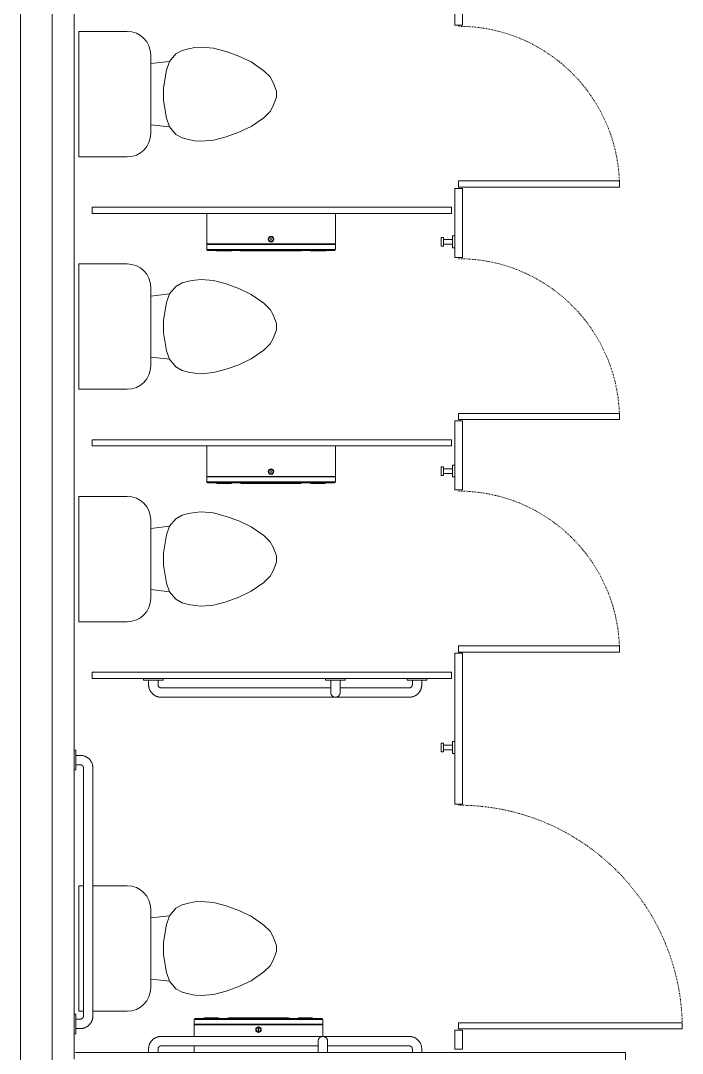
# Model space of a CAD drawing. Header units: inches. Extents: x 24207 to 25740, y -22797 to -22370.
# Drawn here: x 25512.9 to 25618.3, y -22691 to -22526.6 of the extents above; entities that cross this region are included whole.
import ezdxf

# ---------------------------------------------------------------- set-up
doc = ezdxf.new("R2010")
doc.units = ezdxf.units.IN
doc.header["$MEASUREMENT"] = 0
doc.linetypes.add('Dash', pattern=[0.25, 0.125, -0.125])
doc.linetypes.add('Dash_2_', pattern=[0.25, 0.125, -0.125])
for name, color, linetype, lineweight in [('A-GENM', 13, 'Continuous', 20), ('I-WALL', 2, 'Continuous', 20), ('P-SANR-FIXT', 6, 'Continuous', 20), ('Q-SPCQ', 91, 'Continuous', 20), ('Q-SPCQ-HDLN', 91, 'Dash_2_', 9)]:
    doc.layers.add(name, color=color, linetype=linetype, lineweight=lineweight)

# ---------------------------------------------------------------- blocks, each defined once
blk = doc.blocks.new('Toilet-Domestic-3D - Toilet-Domestic-3D-V15-Enlarged First Floor Plan _East_')
at = {"layer": 'P-SANR-FIXT', "color": 43, "lineweight": 13}
for p, q in [((-9.98, 19.48), (9.98, 19.48)), ((-9.98, 18.73), (-9.98, 19.48)), ((9.98, 19.48), (9.98, 18.73)), ((-9.98, 11.75), (-9.98, 17.23)), ((9.98, 17.23), (9.98, 11.75)), ((6.25, 8.02), (-6.25, 8.02)), ((-4.86, 8.02), (-5.21, 5)), ((4.86, 8.02), (5.21, 5)), ((-5.21, 5), (-6.4, 4)), ((-3.84, 5.5), (-5.21, 5)), ((-1, 6), (-3.84, 5.5)), ((1, 6), (-1, 6)), ((3.84, 5.5), (1, 6)), ((5.21, 5), (3.84, 5.5)), ((6.4, 4), (5.21, 5)), ((-6.4, 4), (-6.97, 3)), ((6.97, 3), (6.4, 4)), ((-7.24, 2), (-7.41, 1)), ((-6.97, 3), (-7.24, 2)), ((7.24, 2), (6.97, 3)), ((7.41, 1), (7.24, 2)), ((-7.41, 1), (-7.5, 0)), ((-7.5, 0), (-7.33, -1.99)), ((7.33, -1.99), (7.5, 0)), ((7.5, 0), (7.41, 1)), ((-7.33, -1.99), (-6.79, -4)), ((6.79, -4), (7.33, -1.99)), ((-6.79, -4), (-6.06, -6)), ((6.06, -6), (6.79, -4)), ((-6.06, -6), (-5.13, -8)), ((5.13, -8), (6.06, -6)), ((-5.13, -8), (-3.74, -10)), ((3.74, -10), (5.13, -8)), ((-3.74, -10), (-2.74, -11)), ((-2.74, -11), (-1.87, -11.5)), ((-1.87, -11.5), (-0.5, -12)), ((0.5, -12), (1.87, -11.5)), ((1.87, -11.5), (2.74, -11)), ((2.74, -11), (3.74, -10)), ((-0.5, -12), (0.5, -12))]:
    blk.add_line(p, q, dxfattribs=at)
for centre, start, end in [((-6.25, 11.75), 180, 270), ((6.25, 11.75), 270, 360)]:
    blk.add_arc(centre, 3.73, start, end, dxfattribs=at)
blk = doc.blocks.new('Toilet-Domestic-3D - Toilet-Domestic-3D-V16-Enlarged First Floor Plan _East_')
at = {"layer": 'P-SANR-FIXT', "color": 43, "lineweight": 13}
for p, q in [((-9.98, 19.48), (9.98, 19.48)), ((-9.98, 11.75), (-9.98, 19.48)), ((9.98, 19.48), (9.98, 11.75)), ((6.25, 8.02), (-6.25, 8.02)), ((-4.86, 8.02), (-5.21, 5)), ((4.86, 8.02), (5.21, 5)), ((-5.21, 5), (-6.4, 4)), ((-3.84, 5.5), (-5.21, 5)), ((-1, 6), (-3.84, 5.5)), ((1, 6), (-1, 6)), ((3.84, 5.5), (1, 6)), ((5.21, 5), (3.84, 5.5)), ((6.4, 4), (5.21, 5)), ((-6.4, 4), (-6.97, 3)), ((6.97, 3), (6.4, 4)), ((-7.24, 2), (-7.41, 1)), ((-6.97, 3), (-7.24, 2)), ((7.24, 2), (6.97, 3)), ((7.41, 1), (7.24, 2)), ((-7.41, 1), (-7.5, 0)), ((-7.5, 0), (-7.33, -1.99)), ((7.33, -1.99), (7.5, 0)), ((7.5, 0), (7.41, 1)), ((-7.33, -1.99), (-6.79, -4)), ((6.79, -4), (7.33, -1.99)), ((-6.79, -4), (-6.06, -6)), ((6.06, -6), (6.79, -4)), ((-6.06, -6), (-5.13, -8)), ((5.13, -8), (6.06, -6)), ((-5.13, -8), (-3.74, -10)), ((3.74, -10), (5.13, -8)), ((-3.74, -10), (-2.74, -11)), ((-2.74, -11), (-1.87, -11.5)), ((-1.87, -11.5), (-0.5, -12)), ((0.5, -12), (1.87, -11.5)), ((1.87, -11.5), (2.74, -11)), ((2.74, -11), (3.74, -10)), ((-0.5, -12), (0.5, -12))]:
    blk.add_line(p, q, dxfattribs=at)
for centre, start, end in [((-6.25, 11.75), 180, 270), ((6.25, 11.75), 270, 360)]:
    blk.add_arc(centre, 3.73, start, end, dxfattribs=at)
blk = doc.blocks.new('817_Grab_Bars - 8170-001420-V19-Enlarged First Floor Plan _East_')
at = {"layer": 'Q-SPCQ', "color": 43, "lineweight": 13}
for p, q in [((25574.77, -22688.3), (25535.27, -22688.3)), ((25535.27, -22689.8), (25560.27, -22689.8)), ((25561.76, -22689.8), (25574.77, -22689.8)), ((25533.27, -22690.3), (25533.27, -22690.87)), ((25534.77, -22690.87), (25534.77, -22690.3)), ((25575.27, -22690.3), (25575.27, -22690.87)), ((25576.77, -22690.87), (25576.77, -22690.3))]:
    blk.add_line(p, q, dxfattribs=at)
at = {"layer": 'Q-SPCQ', "color": 43, "lineweight": 13, "flags": 128}
for points in [[(25535.27, -22688.3), (25535.19, -22688.3), (25535.11, -22688.31), (25535.03, -22688.32), (25534.95, -22688.33), (25534.87, -22688.34), (25534.79, -22688.36), (25534.71, -22688.38), (25534.64, -22688.4), (25534.56, -22688.43), (25534.49, -22688.46), (25534.41, -22688.49), (25534.34, -22688.53), (25534.27, -22688.57), (25534.2, -22688.61), (25534.14, -22688.65), (25534.07, -22688.7), (25534.01, -22688.75), (25533.95, -22688.8), (25533.89, -22688.85), (25533.83, -22688.91), (25533.78, -22688.97), (25533.72, -22689.03), (25533.67, -22689.09), (25533.63, -22689.16), (25533.58, -22689.22), (25533.54, -22689.29), (25533.5, -22689.36), (25533.47, -22689.43), (25533.43, -22689.5), (25533.4, -22689.58), (25533.37, -22689.65), (25533.35, -22689.73), (25533.33, -22689.81), (25533.31, -22689.88), (25533.29, -22689.96), (25533.28, -22690.04), (25533.27, -22690.12), (25533.27, -22690.2), (25533.27, -22690.28), (25533.27, -22690.3)], [(25534.77, -22690.3), (25534.77, -22690.28), (25534.77, -22690.26), (25534.77, -22690.24), (25534.77, -22690.22), (25534.78, -22690.2), (25534.78, -22690.18), (25534.78, -22690.16), (25534.79, -22690.15), (25534.8, -22690.13), (25534.8, -22690.11), (25534.81, -22690.09), (25534.82, -22690.07), (25534.83, -22690.05), (25534.84, -22690.04), (25534.85, -22690.02), (25534.86, -22690), (25534.88, -22689.99), (25534.89, -22689.97), (25534.9, -22689.96), (25534.92, -22689.94), (25534.93, -22689.93), (25534.95, -22689.92), (25534.96, -22689.91), (25534.98, -22689.89), (25535, -22689.88), (25535.01, -22689.87), (25535.03, -22689.86), (25535.05, -22689.85), (25535.07, -22689.84), (25535.08, -22689.84), (25535.1, -22689.83), (25535.12, -22689.82), (25535.14, -22689.82), (25535.16, -22689.81), (25535.18, -22689.81), (25535.2, -22689.81), (25535.22, -22689.8), (25535.24, -22689.8), (25535.26, -22689.8), (25535.27, -22689.8)], [(25576.77, -22690.3), (25576.76, -22690.22), (25576.76, -22690.14), (25576.75, -22690.06), (25576.74, -22689.98), (25576.73, -22689.91), (25576.71, -22689.83), (25576.69, -22689.75), (25576.66, -22689.67), (25576.64, -22689.6), (25576.61, -22689.52), (25576.57, -22689.45), (25576.54, -22689.38), (25576.5, -22689.31), (25576.46, -22689.24), (25576.42, -22689.17), (25576.37, -22689.11), (25576.32, -22689.05), (25576.27, -22688.98), (25576.21, -22688.92), (25576.16, -22688.87), (25576.1, -22688.81), (25576.04, -22688.76), (25575.98, -22688.71), (25575.91, -22688.66), (25575.85, -22688.62), (25575.78, -22688.58), (25575.71, -22688.54), (25575.64, -22688.5), (25575.56, -22688.47), (25575.49, -22688.44), (25575.41, -22688.41), (25575.34, -22688.39), (25575.26, -22688.37), (25575.18, -22688.35), (25575.11, -22688.33), (25575.03, -22688.32), (25574.95, -22688.31), (25574.87, -22688.31), (25574.79, -22688.3), (25574.77, -22688.3)], [(25574.77, -22689.8), (25574.79, -22689.8), (25574.81, -22689.8), (25574.83, -22689.81), (25574.84, -22689.81), (25574.86, -22689.81), (25574.88, -22689.82), (25574.9, -22689.82), (25574.92, -22689.83), (25574.94, -22689.83), (25574.96, -22689.84), (25574.98, -22689.85), (25575, -22689.86), (25575.01, -22689.87), (25575.03, -22689.88), (25575.05, -22689.89), (25575.06, -22689.9), (25575.08, -22689.91), (25575.09, -22689.93), (25575.11, -22689.94), (25575.12, -22689.95), (25575.14, -22689.97), (25575.15, -22689.98), (25575.16, -22690), (25575.17, -22690.02), (25575.19, -22690.03), (25575.2, -22690.05), (25575.21, -22690.07), (25575.22, -22690.08), (25575.22, -22690.1), (25575.23, -22690.12), (25575.24, -22690.14), (25575.24, -22690.16), (25575.25, -22690.18), (25575.25, -22690.2), (25575.26, -22690.22), (25575.26, -22690.24), (25575.26, -22690.26), (25575.26, -22690.28), (25575.27, -22690.3), (25575.27, -22690.3)]]:
    blk.add_lwpolyline(points, dxfattribs=at)
blk = doc.blocks.new('Dispenser-Toilet_Tissue-Frost_Products_LTD_-Jumbo-169 - Steel-Brushed-Stainless_Steel-V20-Enlarged First Floor Plan _East_')
at = {"layer": 'Q-SPCQ', "color": 43, "lineweight": 13}
for p, q in [((25561.01, -22685.6), (25540.52, -22685.6)), ((25540.52, -22685.6), (25540.52, -22686.37)), ((25540.52, -22686.37), (25540.58, -22686.37)), ((25540.52, -22686.46), (25561.01, -22686.46)), ((25540.52, -22686.46), (25540.52, -22688.31)), ((25540.58, -22686.37), (25560.96, -22686.37)), ((25540.58, -22686.37), (25540.58, -22686.4)), ((25560.96, -22686.4), (25540.58, -22686.4)), ((25542.03, -22685.44), (25540.68, -22685.44)), ((25559.5, -22685.44), (25542.03, -22685.44)), ((25544.36, -22685.34), (25542.19, -22685.34)), ((25545.83, -22685.44), (25544.52, -22685.44)), ((25555.52, -22685.34), (25546.01, -22685.34)), ((25557.01, -22685.44), (25555.7, -22685.44)), ((25559.34, -22685.34), (25557.17, -22685.34)), ((25560.86, -22685.44), (25559.5, -22685.44)), ((25560.96, -22686.4), (25560.96, -22686.37)), ((25560.96, -22686.37), (25561.01, -22686.37)), ((25561.01, -22686.37), (25561.01, -22685.6)), ((25561.01, -22688.3), (25561.01, -22686.46)), ((25550.81, -22687.06), (25550.73, -22687.06)), ((25550.73, -22687.06), (25550.73, -22687.4)), ((25550.73, -22687.4), (25550.81, -22687.4)), ((25550.81, -22687.4), (25550.81, -22687.06)), ((25540.52, -22689.8), (25540.52, -22690.87))]:
    blk.add_line(p, q, dxfattribs=at)
for radius in [0.438, 0.358]:
    blk.add_circle((25550.77, -22687.22), radius, dxfattribs=at)
for centre, radius, start, end in [((25540.68, -22685.6), 0.16, 90, 180), ((25540.58, -22686.46), 0.06, 90, 180), ((25542.19, -22685.52), 0.18, 90, 153.6122), ((25543.74, -22685.46), 0.118, 100.8116, 172.3569), ((25543.74, -22685.49), 0.151, 19.6341, 87.321), ((25543.76, -22685.49), 0.151, 19.6341, 86.8331), ((25543.77, -22685.52), 0.18, 26.3878, 90), ((25544.34, -22685.46), 0.119, 100.0401, 171.5195), ((25544.34, -22685.49), 0.151, 19.6341, 87.321), ((25544.35, -22685.49), 0.151, 19.6341, 87.321), ((25544.36, -22685.52), 0.18, 26.3878, 90), ((25546.01, -22685.56), 0.22, 90, 146.9443), ((25555.52, -22685.56), 0.22, 33.0557, 90), ((25557.17, -22685.52), 0.18, 90, 153.6122), ((25557.18, -22685.49), 0.151, 92.679, 160.3659), ((25557.19, -22685.49), 0.151, 92.679, 160.3659), ((25557.19, -22685.46), 0.119, 8.4805, 79.9599), ((25557.76, -22685.52), 0.18, 90, 153.6084), ((25557.77, -22685.49), 0.151, 93.1667, 160.3726), ((25557.79, -22685.49), 0.151, 92.679, 160.3653), ((25557.79, -22685.46), 0.118, 7.6431, 79.1884), ((25559.34, -22685.52), 0.18, 26.3878, 90), ((25560.85, -22685.6), 0.16, 0, 89.0019), ((25560.95, -22686.46), 0.0601, 0, 87.3185)]:
    blk.add_arc(centre, radius, start, end, dxfattribs=at)
blk = doc.blocks.new('Partition-Floor_Braced-Bradley_Corp-St_Stl-ADA-N_Stalls - ADA _optional_ _ n Standard Stalls-320692-Enlarged First Floor Plan _East_')
at = {"layer": 'Q-SPCQ', "color": 43, "lineweight": 13}
for p, q in [((68.5, -0.88), (67.5, -0.88)), ((67.5, -0.88), (67.5, -58.13)), ((68.5, -58.13), (68.5, -0.88)), ((105.5, -0.88), (104.5, -0.88)), ((104.5, -0.88), (104.5, -58.13)), ((105.5, -58.13), (105.5, -0.88)), ((142.5, -0.88), (141.5, -0.88)), ((141.5, -0.88), (141.5, -58.13)), ((142.5, -58.13), (142.5, -0.88)), ((11.5, -58.63), (8.5, -58.63)), ((8.5, -58.63), (8.5, -59.88)), ((11.5, -59.88), (11.5, -58.63)), ((71.5, -58.63), (47.5, -58.63)), ((47.5, -58.63), (47.5, -59.88)), ((67.5, -58.13), (68.5, -58.13)), ((71.5, -59.88), (71.5, -58.63)), ((97.5, -58.63), (97.5, -59.88)), ((108.5, -58.63), (97.5, -58.63)), ((104.5, -58.13), (105.5, -58.13)), ((108.5, -59.88), (108.5, -58.63)), ((134.5, -58.63), (134.5, -59.88)), ((145.5, -58.63), (134.5, -58.63)), ((141.5, -58.13), (142.5, -58.13)), ((145.5, -59.88), (145.5, -58.63)), ((180, -58.63), (171.5, -58.63)), ((171.5, -58.63), (171.5, -59.88)), ((8.5, -59.88), (11.5, -59.88)), ((12.69, -59.25), (11.69, -59.25)), ((11.69, -59.25), (11.69, -94.87)), ((12.69, -94.87), (12.69, -59.25)), ((47.5, -59.88), (71.5, -59.88)), ((72.69, -59.25), (71.69, -59.25)), ((71.69, -59.25), (71.69, -84.87)), ((72.69, -84.87), (72.69, -59.25)), ((97.5, -59.88), (108.5, -59.88)), ((109.69, -59.25), (108.69, -59.25)), ((108.69, -59.25), (108.69, -84.87)), ((109.69, -84.87), (109.69, -59.25)), ((134.5, -59.88), (145.5, -59.88)), ((146.69, -59.25), (145.69, -59.25)), ((145.69, -59.25), (145.69, -84.87)), ((146.69, -84.87), (146.69, -59.25)), ((171.5, -59.88), (180, -59.88)), ((71.69, -84.87), (72.69, -84.87)), ((108.69, -84.87), (109.69, -84.87)), ((145.69, -84.87), (146.69, -84.87)), ((11.69, -94.87), (12.69, -94.87))]:
    blk.add_line(p, q, dxfattribs=at)
at = {"layer": 'Q-SPCQ-HDLN', "color": 43, "linetype": 'Dash', "lineweight": 13}
for centre, radius, start in [((11.69, -59.25), 35.62, 271.7908), ((71.69, -59.25), 25.62, 272.2042), ((108.69, -59.25), 25.62, 272.2042), ((145.69, -59.25), 25.62, 272.2042)]:
    blk.add_arc(centre, radius, start, 360, dxfattribs=at)
blk = doc.blocks.new('817_Grab_Bars - 8170-001420-V22-Enlarged First Floor Plan _East_')
at = {"layer": 'Q-SPCQ', "color": 43, "lineweight": 13}
for p, q in [((25532.45, -22631.3), (25532.45, -22631.58)), ((25534.02, -22631.58), (25532.45, -22631.58)), ((25533.27, -22631.58), (25533.27, -22632.3)), ((25535.58, -22631.58), (25534.02, -22631.58)), ((25534.77, -22632.3), (25534.77, -22631.58)), ((25535.58, -22631.58), (25535.58, -22631.3)), ((25574.45, -22631.3), (25574.45, -22631.58)), ((25576.02, -22631.58), (25574.45, -22631.58)), ((25575.27, -22631.58), (25575.27, -22632.3)), ((25577.58, -22631.58), (25576.02, -22631.58)), ((25576.77, -22632.3), (25576.77, -22631.58)), ((25577.58, -22631.58), (25577.58, -22631.3)), ((25562.27, -22632.8), (25535.27, -22632.8)), ((25574.77, -22632.8), (25563.76, -22632.8)), ((25535.27, -22634.3), (25574.77, -22634.3))]:
    blk.add_line(p, q, dxfattribs=at)
at = {"layer": 'Q-SPCQ', "color": 43, "lineweight": 13, "flags": 128}
for points in [[(25533.27, -22632.3), (25533.27, -22632.38), (25533.27, -22632.46), (25533.28, -22632.54), (25533.29, -22632.62), (25533.31, -22632.7), (25533.32, -22632.78), (25533.34, -22632.86), (25533.37, -22632.93), (25533.39, -22633.01), (25533.42, -22633.08), (25533.46, -22633.15), (25533.49, -22633.23), (25533.53, -22633.3), (25533.57, -22633.37), (25533.61, -22633.43), (25533.66, -22633.5), (25533.71, -22633.56), (25533.76, -22633.62), (25533.82, -22633.68), (25533.87, -22633.74), (25533.93, -22633.79), (25533.99, -22633.84), (25534.05, -22633.89), (25534.12, -22633.94), (25534.18, -22633.99), (25534.25, -22634.03), (25534.32, -22634.07), (25534.39, -22634.1), (25534.47, -22634.14), (25534.54, -22634.17), (25534.62, -22634.19), (25534.69, -22634.22), (25534.77, -22634.24), (25534.85, -22634.26), (25534.93, -22634.27), (25535, -22634.29), (25535.08, -22634.29), (25535.16, -22634.3), (25535.24, -22634.3), (25535.27, -22634.3)], [(25535.27, -22632.8), (25535.25, -22632.8), (25535.23, -22632.8), (25535.21, -22632.8), (25535.19, -22632.8), (25535.17, -22632.79), (25535.15, -22632.79), (25535.13, -22632.78), (25535.11, -22632.78), (25535.09, -22632.77), (25535.07, -22632.76), (25535.05, -22632.76), (25535.03, -22632.75), (25535.02, -22632.74), (25535, -22632.73), (25534.98, -22632.72), (25534.97, -22632.7), (25534.95, -22632.69), (25534.94, -22632.68), (25534.92, -22632.67), (25534.91, -22632.65), (25534.89, -22632.64), (25534.88, -22632.62), (25534.87, -22632.61), (25534.86, -22632.59), (25534.84, -22632.57), (25534.83, -22632.56), (25534.82, -22632.54), (25534.82, -22632.52), (25534.81, -22632.5), (25534.8, -22632.48), (25534.79, -22632.47), (25534.79, -22632.45), (25534.78, -22632.43), (25534.78, -22632.41), (25534.77, -22632.39), (25534.77, -22632.37), (25534.77, -22632.35), (25534.77, -22632.33), (25534.77, -22632.31), (25534.77, -22632.3)], [(25574.77, -22634.3), (25574.85, -22634.3), (25574.93, -22634.3), (25575, -22634.29), (25575.08, -22634.28), (25575.16, -22634.26), (25575.24, -22634.25), (25575.32, -22634.22), (25575.39, -22634.2), (25575.47, -22634.17), (25575.54, -22634.14), (25575.62, -22634.11), (25575.69, -22634.08), (25575.76, -22634.04), (25575.83, -22634), (25575.89, -22633.95), (25575.96, -22633.91), (25576.02, -22633.86), (25576.08, -22633.81), (25576.14, -22633.75), (25576.2, -22633.7), (25576.25, -22633.64), (25576.31, -22633.58), (25576.36, -22633.51), (25576.4, -22633.45), (25576.45, -22633.38), (25576.49, -22633.32), (25576.53, -22633.25), (25576.57, -22633.17), (25576.6, -22633.1), (25576.63, -22633.03), (25576.66, -22632.95), (25576.68, -22632.88), (25576.7, -22632.8), (25576.72, -22632.72), (25576.74, -22632.64), (25576.75, -22632.56), (25576.76, -22632.48), (25576.76, -22632.4), (25576.77, -22632.32), (25576.77, -22632.3)], [(25575.27, -22632.3), (25575.26, -22632.32), (25575.26, -22632.34), (25575.26, -22632.36), (25575.26, -22632.38), (25575.26, -22632.4), (25575.25, -22632.42), (25575.25, -22632.44), (25575.24, -22632.46), (25575.23, -22632.48), (25575.23, -22632.5), (25575.22, -22632.52), (25575.21, -22632.53), (25575.2, -22632.55), (25575.19, -22632.57), (25575.18, -22632.59), (25575.17, -22632.6), (25575.15, -22632.62), (25575.14, -22632.63), (25575.13, -22632.65), (25575.11, -22632.66), (25575.1, -22632.68), (25575.08, -22632.69), (25575.07, -22632.7), (25575.05, -22632.71), (25575.04, -22632.72), (25575.02, -22632.73), (25575, -22632.74), (25574.98, -22632.75), (25574.96, -22632.76), (25574.95, -22632.77), (25574.93, -22632.78), (25574.91, -22632.78), (25574.89, -22632.79), (25574.87, -22632.79), (25574.85, -22632.8), (25574.83, -22632.8), (25574.81, -22632.8), (25574.79, -22632.8), (25574.77, -22632.8), (25574.77, -22632.8)]]:
    blk.add_lwpolyline(points, dxfattribs=at)
blk = doc.blocks.new('Dispenser-Toilet_Tissue-Frost_Products_LTD_-Jumbo-169 - Steel-Brushed-Stainless_Steel-V24-Enlarged First Floor Plan _East_')
at = {"layer": 'Q-SPCQ', "color": 43, "lineweight": 13}
for p, q in [((25542.52, -22594.3), (25542.52, -22599.14)), ((25563.01, -22599.14), (25563.01, -22594.3)), ((25563.01, -22599.14), (25542.52, -22599.14)), ((25542.57, -22599.23), (25542.52, -22599.23)), ((25542.52, -22599.23), (25542.52, -22600)), ((25542.57, -22599.2), (25562.95, -22599.2)), ((25542.57, -22599.2), (25542.57, -22599.23)), ((25562.95, -22599.23), (25542.57, -22599.23)), ((25552.72, -22598.21), (25552.72, -22598.54)), ((25552.81, -22598.21), (25552.72, -22598.21)), ((25552.72, -22598.54), (25552.81, -22598.54)), ((25552.81, -22598.54), (25552.81, -22598.21)), ((25562.95, -22599.23), (25562.95, -22599.2)), ((25563.01, -22599.23), (25562.95, -22599.23)), ((25563.01, -22600), (25563.01, -22599.23)), ((25542.52, -22600), (25563.01, -22600)), ((25542.67, -22600.16), (25544.03, -22600.16)), ((25544.03, -22600.16), (25561.5, -22600.16)), ((25544.19, -22600.26), (25546.36, -22600.26)), ((25546.52, -22600.16), (25547.83, -22600.16)), ((25548.01, -22600.26), (25557.52, -22600.26)), ((25557.7, -22600.16), (25559.01, -22600.16)), ((25559.17, -22600.26), (25561.34, -22600.26)), ((25561.5, -22600.16), (25562.85, -22600.16))]:
    blk.add_line(p, q, dxfattribs=at)
for radius in [0.438, 0.358]:
    blk.add_circle((25552.76, -22598.38), radius, dxfattribs=at)
for centre, radius, start, end in [((25542.58, -22599.14), 0.0601, 180, 267.3185), ((25562.95, -22599.14), 0.06, 270, 0), ((25542.68, -22600), 0.16, 180, 269.0019), ((25544.19, -22600.08), 0.18, 206.3878, 270), ((25545.74, -22600.15), 0.118, 187.6431, 259.1884), ((25545.74, -22600.11), 0.151, 272.679, 340.3653), ((25545.77, -22600.08), 0.18, 270, 333.6084), ((25545.76, -22600.11), 0.151, 273.1667, 340.3726), ((25546.34, -22600.15), 0.119, 188.4805, 259.9599), ((25546.34, -22600.11), 0.151, 272.679, 340.3659), ((25546.35, -22600.11), 0.151, 272.679, 340.3659), ((25546.36, -22600.08), 0.18, 270, 333.6122), ((25548.01, -22600.04), 0.22, 213.0557, 270), ((25557.52, -22600.04), 0.22, 270, 326.9443), ((25559.17, -22600.08), 0.18, 206.3878, 270), ((25559.18, -22600.11), 0.151, 199.6341, 267.321), ((25559.19, -22600.11), 0.151, 199.6341, 267.321), ((25559.19, -22600.15), 0.119, 280.0401, 351.5195), ((25559.76, -22600.08), 0.18, 206.3878, 270), ((25559.77, -22600.11), 0.151, 199.6341, 266.8331), ((25559.79, -22600.11), 0.151, 199.6341, 267.321), ((25559.79, -22600.15), 0.118, 280.8116, 352.3569), ((25561.34, -22600.08), 0.18, 270, 333.6122), ((25562.85, -22600), 0.16, 270, 0)]:
    blk.add_arc(centre, radius, start, end, dxfattribs=at)
blk = doc.blocks.new('817_Grab_Bars - 8170-001420-V28-Enlarged First Floor Plan _East_')
at = {"layer": 'Q-SPCQ', "color": 43, "lineweight": 13}
for p, q in [((25521.67, -22642.74), (25521.39, -22642.74)), ((25521.67, -22642.74), (25521.67, -22644.3)), ((25522.39, -22643.55), (25521.67, -22643.55)), ((25521.67, -22644.3), (25521.67, -22645.87)), ((25521.67, -22645.05), (25522.39, -22645.05)), ((25521.39, -22645.87), (25521.67, -22645.87)), ((25522.89, -22645.55), (25522.89, -22685.05)), ((25524.39, -22685.05), (25524.39, -22645.55)), ((25521.67, -22684.74), (25521.39, -22684.74)), ((25521.67, -22684.74), (25521.67, -22686.3)), ((25522.39, -22685.55), (25521.67, -22685.55)), ((25521.67, -22686.3), (25521.67, -22687.87)), ((25521.39, -22687.87), (25521.67, -22687.87)), ((25521.67, -22687.05), (25522.39, -22687.05))]:
    blk.add_line(p, q, dxfattribs=at)
at = {"layer": 'Q-SPCQ', "color": 43, "lineweight": 13, "flags": 128}
for points in [[(25524.39, -22645.55), (25524.39, -22645.47), (25524.38, -22645.39), (25524.38, -22645.31), (25524.36, -22645.23), (25524.35, -22645.16), (25524.33, -22645.08), (25524.31, -22645), (25524.29, -22644.92), (25524.26, -22644.85), (25524.23, -22644.77), (25524.2, -22644.7), (25524.16, -22644.63), (25524.13, -22644.56), (25524.08, -22644.49), (25524.04, -22644.42), (25523.99, -22644.36), (25523.95, -22644.3), (25523.89, -22644.23), (25523.84, -22644.17), (25523.78, -22644.12), (25523.73, -22644.06), (25523.66, -22644.01), (25523.6, -22643.96), (25523.54, -22643.91), (25523.47, -22643.87), (25523.4, -22643.83), (25523.33, -22643.79), (25523.26, -22643.75), (25523.19, -22643.72), (25523.11, -22643.69), (25523.04, -22643.66), (25522.96, -22643.64), (25522.89, -22643.62), (25522.81, -22643.6), (25522.73, -22643.58), (25522.65, -22643.57), (25522.57, -22643.56), (25522.49, -22643.56), (25522.41, -22643.55), (25522.39, -22643.55)], [(25522.39, -22645.05), (25522.41, -22645.05), (25522.43, -22645.05), (25522.45, -22645.06), (25522.47, -22645.06), (25522.49, -22645.06), (25522.51, -22645.07), (25522.53, -22645.07), (25522.55, -22645.08), (25522.57, -22645.08), (25522.58, -22645.09), (25522.6, -22645.1), (25522.62, -22645.11), (25522.64, -22645.12), (25522.66, -22645.13), (25522.67, -22645.14), (25522.69, -22645.15), (25522.7, -22645.16), (25522.72, -22645.18), (25522.73, -22645.19), (25522.75, -22645.2), (25522.76, -22645.22), (25522.78, -22645.23), (25522.79, -22645.25), (25522.8, -22645.27), (25522.81, -22645.28), (25522.82, -22645.3), (25522.83, -22645.32), (25522.84, -22645.33), (25522.85, -22645.35), (25522.86, -22645.37), (25522.86, -22645.39), (25522.87, -22645.41), (25522.87, -22645.43), (25522.88, -22645.45), (25522.88, -22645.47), (25522.89, -22645.49), (25522.89, -22645.51), (25522.89, -22645.53), (25522.89, -22645.55), (25522.89, -22645.55)], [(25522.39, -22687.05), (25522.47, -22687.05), (25522.55, -22687.05), (25522.63, -22687.04), (25522.71, -22687.03), (25522.79, -22687.01), (25522.87, -22687), (25522.94, -22686.97), (25523.02, -22686.95), (25523.09, -22686.92), (25523.17, -22686.89), (25523.24, -22686.86), (25523.31, -22686.83), (25523.38, -22686.79), (25523.45, -22686.75), (25523.52, -22686.7), (25523.58, -22686.66), (25523.65, -22686.61), (25523.71, -22686.56), (25523.77, -22686.5), (25523.82, -22686.45), (25523.88, -22686.39), (25523.93, -22686.33), (25523.98, -22686.26), (25524.03, -22686.2), (25524.07, -22686.13), (25524.12, -22686.07), (25524.15, -22686), (25524.19, -22685.92), (25524.22, -22685.85), (25524.25, -22685.78), (25524.28, -22685.7), (25524.31, -22685.63), (25524.33, -22685.55), (25524.35, -22685.47), (25524.36, -22685.39), (25524.37, -22685.31), (25524.38, -22685.23), (25524.39, -22685.15), (25524.39, -22685.07), (25524.39, -22685.05)], [(25522.89, -22685.05), (25522.89, -22685.07), (25522.89, -22685.09), (25522.89, -22685.11), (25522.88, -22685.13), (25522.88, -22685.15), (25522.88, -22685.17), (25522.87, -22685.19), (25522.86, -22685.21), (25522.86, -22685.23), (25522.85, -22685.25), (25522.84, -22685.27), (25522.83, -22685.28), (25522.82, -22685.3), (25522.81, -22685.32), (25522.8, -22685.34), (25522.79, -22685.35), (25522.78, -22685.37), (25522.77, -22685.38), (25522.75, -22685.4), (25522.74, -22685.41), (25522.72, -22685.43), (25522.71, -22685.44), (25522.69, -22685.45), (25522.68, -22685.46), (25522.66, -22685.47), (25522.64, -22685.48), (25522.63, -22685.49), (25522.61, -22685.5), (25522.59, -22685.51), (25522.57, -22685.52), (25522.55, -22685.53), (25522.53, -22685.53), (25522.51, -22685.54), (25522.49, -22685.54), (25522.48, -22685.55), (25522.46, -22685.55), (25522.44, -22685.55), (25522.42, -22685.55), (25522.4, -22685.55), (25522.39, -22685.55)]]:
    blk.add_lwpolyline(points, dxfattribs=at)
blk = doc.blocks.new('817_Grab_Bars - 8170-001180-V29-Enlarged First Floor Plan _East_')
at = {"layer": 'Q-SPCQ', "color": 43, "lineweight": 13}
for p, q in [((25468.2, -22631.3), (25468.2, -22631.58)), ((25471.33, -22631.58), (25468.2, -22631.58)), ((25469.02, -22631.58), (25469.02, -22632.3)), ((25470.52, -22632.3), (25470.52, -22631.58)), ((25471.33, -22631.58), (25471.33, -22631.3))]:
    blk.add_line(p, q, dxfattribs=at)
at = {"layer": 'Q-SPCQ', "color": 43, "lineweight": 13, "flags": 128}
for points in [[(25469.02, -22632.3), (25469.02, -22632.35), (25469.02, -22632.4), (25469.02, -22632.45), (25469.02, -22632.5), (25469.02, -22632.55), (25469.02, -22632.6), (25469.02, -22632.65), (25469.02, -22632.7), (25469.02, -22632.74), (25469.02, -22632.79), (25469.02, -22632.84), (25469.02, -22632.88), (25469.02, -22632.92), (25469.02, -22632.97), (25469.02, -22633.01), (25469.02, -22633.05), (25469.02, -22633.09), (25469.02, -22633.13), (25469.02, -22633.16), (25469.02, -22633.2), (25469.02, -22633.23), (25469.02, -22633.27), (25469.02, -22633.3), (25469.02, -22633.33), (25469.02, -22633.35), (25469.02, -22633.38), (25469.02, -22633.41), (25469.02, -22633.43), (25469.02, -22633.45), (25469.02, -22633.47), (25469.02, -22633.49), (25469.02, -22633.5), (25469.02, -22633.51), (25469.02, -22633.53), (25469.02, -22633.53), (25469.02, -22633.54), (25469.02, -22633.55), (25469.02, -22633.55), (25469.02, -22633.55)], [(25469.02, -22632.89), (25469.02, -22632.85), (25469.02, -22632.8), (25469.02, -22632.76), (25469.02, -22632.71), (25469.02, -22632.66), (25469.02, -22632.61), (25469.02, -22632.56), (25469.02, -22632.52), (25469.02, -22632.47), (25469.02, -22632.42), (25469.02, -22632.37), (25469.02, -22632.32)], [(25470.52, -22633.55), (25470.52, -22633.55), (25470.52, -22633.55), (25470.52, -22633.54), (25470.52, -22633.54), (25470.52, -22633.53), (25470.52, -22633.52), (25470.52, -22633.5), (25470.52, -22633.49), (25470.52, -22633.47), (25470.52, -22633.45), (25470.52, -22633.43), (25470.52, -22633.41), (25470.52, -22633.39), (25470.52, -22633.36), (25470.52, -22633.33), (25470.52, -22633.31), (25470.52, -22633.27), (25470.52, -22633.24), (25470.52, -22633.21), (25470.52, -22633.17), (25470.52, -22633.14), (25470.52, -22633.1), (25470.52, -22633.06), (25470.52, -22633.02), (25470.52, -22632.98), (25470.52, -22632.94), (25470.52, -22632.89), (25470.52, -22632.85), (25470.52, -22632.8), (25470.52, -22632.76), (25470.52, -22632.71), (25470.52, -22632.66), (25470.52, -22632.61), (25470.52, -22632.56), (25470.52, -22632.52), (25470.52, -22632.47), (25470.52, -22632.42), (25470.52, -22632.37), (25470.52, -22632.32), (25470.52, -22632.3)], [(25470.52, -22632.3), (25470.52, -22632.35), (25470.52, -22632.4), (25470.52, -22632.45), (25470.52, -22632.5), (25470.52, -22632.55), (25470.52, -22632.6)], [(25469.02, -22633.55), (25469.02, -22633.55), (25469.02, -22633.55), (25469.02, -22633.54), (25469.02, -22633.54), (25469.02, -22633.53), (25469.02, -22633.52), (25469.02, -22633.5), (25469.02, -22633.49), (25469.02, -22633.47), (25469.02, -22633.45), (25469.02, -22633.43), (25469.02, -22633.41), (25469.02, -22633.39), (25469.02, -22633.36), (25469.02, -22633.33), (25469.02, -22633.31), (25469.02, -22633.27), (25469.02, -22633.24), (25469.02, -22633.21), (25469.02, -22633.17), (25469.02, -22633.14), (25469.02, -22633.1), (25469.02, -22633.06), (25469.02, -22633.02), (25469.02, -22632.98)], [(25469.53, -22634.26), (25469.5, -22634.25), (25469.47, -22634.24), (25469.45, -22634.23), (25469.42, -22634.22), (25469.39, -22634.2), (25469.37, -22634.19), (25469.34, -22634.17), (25469.32, -22634.15), (25469.29, -22634.14), (25469.27, -22634.12), (25469.25, -22634.1), (25469.23, -22634.08), (25469.21, -22634.05), (25469.19, -22634.03), (25469.17, -22634.01), (25469.15, -22633.98), (25469.13, -22633.96), (25469.12, -22633.93), (25469.1, -22633.91), (25469.09, -22633.88), (25469.08, -22633.85), (25469.07, -22633.82), (25469.06, -22633.8), (25469.05, -22633.77), (25469.04, -22633.74), (25469.03, -22633.71), (25469.03, -22633.68), (25469.02, -22633.65), (25469.02, -22633.62), (25469.02, -22633.59), (25469.02, -22633.56), (25469.02, -22633.55)], [(25470.52, -22633.55), (25470.51, -22633.58), (25470.51, -22633.61), (25470.51, -22633.64), (25470.51, -22633.67), (25470.5, -22633.7), (25470.49, -22633.73), (25470.49, -22633.76), (25470.48, -22633.79), (25470.47, -22633.82), (25470.46, -22633.84), (25470.44, -22633.87), (25470.43, -22633.9), (25470.42, -22633.93), (25470.4, -22633.95), (25470.38, -22633.98), (25470.37, -22634), (25470.35, -22634.02), (25470.33, -22634.05), (25470.31, -22634.07), (25470.29, -22634.09), (25470.27, -22634.11), (25470.24, -22634.13), (25470.22, -22634.15), (25470.2, -22634.17), (25470.17, -22634.18), (25470.14, -22634.2), (25470.12, -22634.21), (25470.09, -22634.23), (25470.06, -22634.24), (25470.04, -22634.25), (25470.01, -22634.26), (25469.98, -22634.27), (25469.95, -22634.28)], [(25470.52, -22632.97), (25470.52, -22633.01), (25470.52, -22633.05), (25470.52, -22633.09), (25470.52, -22633.13), (25470.52, -22633.16), (25470.52, -22633.2), (25470.52, -22633.23), (25470.52, -22633.27), (25470.52, -22633.3), (25470.52, -22633.33), (25470.52, -22633.35), (25470.52, -22633.38), (25470.52, -22633.41), (25470.52, -22633.43), (25470.52, -22633.45), (25470.52, -22633.47), (25470.52, -22633.49), (25470.52, -22633.5), (25470.52, -22633.51), (25470.52, -22633.53), (25470.52, -22633.53), (25470.52, -22633.54), (25470.52, -22633.55), (25470.52, -22633.55), (25470.52, -22633.55)]]:
    blk.add_lwpolyline(points, dxfattribs=at)
blk = doc.blocks.new('817_Grab_Bars - 8170-001180-25756-Enlarged First Floor Plan _East_')
at = {"layer": 'Q-SPCQ', "color": 43, "lineweight": 13}
for p, q in [((25469.02, -22690.3), (25469.02, -22690.87)), ((25470.52, -22690.24), (25470.52, -22690.29)), ((25470.52, -22690.87), (25470.52, -22690.3))]:
    blk.add_line(p, q, dxfattribs=at)
at = {"layer": 'Q-SPCQ', "color": 43, "lineweight": 13, "flags": 128}
for points in [[(25469.02, -22689.05), (25469.02, -22689.02), (25469.02, -22688.99), (25469.02, -22688.96), (25469.02, -22688.93), (25469.03, -22688.9), (25469.04, -22688.87), (25469.04, -22688.85), (25469.05, -22688.82), (25469.06, -22688.79), (25469.07, -22688.76), (25469.09, -22688.73), (25469.1, -22688.71), (25469.11, -22688.68), (25469.13, -22688.65), (25469.15, -22688.63), (25469.16, -22688.6), (25469.18, -22688.58), (25469.2, -22688.56), (25469.22, -22688.54), (25469.24, -22688.51), (25469.26, -22688.49), (25469.29, -22688.47), (25469.31, -22688.46), (25469.34, -22688.44), (25469.36, -22688.42), (25469.39, -22688.41), (25469.41, -22688.39), (25469.44, -22688.38), (25469.47, -22688.37), (25469.49, -22688.35), (25469.52, -22688.34), (25469.55, -22688.33), (25469.58, -22688.33)], [(25469.02, -22689.05), (25469.02, -22689.05), (25469.02, -22689.06), (25469.02, -22689.06), (25469.02, -22689.07), (25469.02, -22689.08), (25469.02, -22689.09), (25469.02, -22689.1), (25469.02, -22689.12), (25469.02, -22689.13), (25469.02, -22689.15), (25469.02, -22689.17), (25469.02, -22689.19), (25469.02, -22689.22), (25469.02, -22689.24), (25469.02, -22689.27), (25469.02, -22689.3), (25469.02, -22689.33), (25469.02, -22689.36), (25469.02, -22689.4), (25469.02, -22689.43), (25469.02, -22689.47), (25469.02, -22689.51), (25469.02, -22689.55), (25469.02, -22689.59), (25469.02, -22689.63), (25469.02, -22689.67), (25469.02, -22689.71), (25469.02, -22689.76), (25469.02, -22689.8), (25469.02, -22689.85), (25469.02, -22689.9), (25469.02, -22689.94), (25469.02, -22689.99), (25469.02, -22690.04), (25469.02, -22690.09), (25469.02, -22690.14), (25469.02, -22690.19), (25469.02, -22690.24), (25469.02, -22690.29), (25469.02, -22690.3)], [(25469.02, -22689.64), (25469.02, -22689.6), (25469.02, -22689.56), (25469.02, -22689.52), (25469.02, -22689.48), (25469.02, -22689.44), (25469.02, -22689.41), (25469.02, -22689.37), (25469.02, -22689.34), (25469.02, -22689.31), (25469.02, -22689.28), (25469.02, -22689.25), (25469.02, -22689.22), (25469.02, -22689.2), (25469.02, -22689.18), (25469.02, -22689.16), (25469.02, -22689.14), (25469.02, -22689.12), (25469.02, -22689.11), (25469.02, -22689.09), (25469.02, -22689.08), (25469.02, -22689.07), (25469.02, -22689.06), (25469.02, -22689.06), (25469.02, -22689.05), (25469.02, -22689.05)], [(25470, -22688.34), (25470.03, -22688.35), (25470.06, -22688.36), (25470.08, -22688.37), (25470.11, -22688.39), (25470.14, -22688.4), (25470.16, -22688.42), (25470.19, -22688.43), (25470.21, -22688.45), (25470.24, -22688.47), (25470.26, -22688.49), (25470.28, -22688.51), (25470.3, -22688.53), (25470.32, -22688.55), (25470.34, -22688.57), (25470.36, -22688.6), (25470.38, -22688.62), (25470.4, -22688.65), (25470.41, -22688.67), (25470.43, -22688.7), (25470.44, -22688.73), (25470.45, -22688.75), (25470.46, -22688.78), (25470.47, -22688.81), (25470.48, -22688.84), (25470.49, -22688.87), (25470.5, -22688.9), (25470.5, -22688.93), (25470.51, -22688.95), (25470.51, -22688.98), (25470.51, -22689.01), (25470.52, -22689.04), (25470.52, -22689.05)], [(25470.52, -22690.3), (25470.52, -22690.25), (25470.52, -22690.2), (25470.52, -22690.15), (25470.52, -22690.1), (25470.52, -22690.05), (25470.52, -22690.01), (25470.52, -22689.96), (25470.52, -22689.91), (25470.52, -22689.86), (25470.52, -22689.82), (25470.52, -22689.77), (25470.52, -22689.73), (25470.52, -22689.68), (25470.52, -22689.64), (25470.52, -22689.6), (25470.52, -22689.56), (25470.52, -22689.52), (25470.52, -22689.48), (25470.52, -22689.44), (25470.52, -22689.41), (25470.52, -22689.37), (25470.52, -22689.34), (25470.52, -22689.31), (25470.52, -22689.28), (25470.52, -22689.25), (25470.52, -22689.22), (25470.52, -22689.2), (25470.52, -22689.18), (25470.52, -22689.16), (25470.52, -22689.14), (25470.52, -22689.12), (25470.52, -22689.11), (25470.52, -22689.09), (25470.52, -22689.08), (25470.52, -22689.07), (25470.52, -22689.06), (25470.52, -22689.06), (25470.52, -22689.05), (25470.52, -22689.05)], [(25470.52, -22689.05), (25470.52, -22689.05), (25470.52, -22689.06), (25470.52, -22689.06), (25470.52, -22689.07), (25470.52, -22689.08), (25470.52, -22689.09), (25470.52, -22689.1), (25470.52, -22689.12), (25470.52, -22689.13), (25470.52, -22689.15), (25470.52, -22689.17), (25470.52, -22689.19), (25470.52, -22689.22), (25470.52, -22689.24), (25470.52, -22689.27), (25470.52, -22689.3), (25470.52, -22689.33), (25470.52, -22689.36), (25470.52, -22689.4), (25470.52, -22689.43), (25470.52, -22689.47), (25470.52, -22689.51), (25470.52, -22689.55), (25470.52, -22689.59), (25470.52, -22689.63)], [(25470.52, -22689.71), (25470.52, -22689.76), (25470.52, -22689.8), (25470.52, -22689.85), (25470.52, -22689.9), (25470.52, -22689.94), (25470.52, -22689.99), (25470.52, -22690.04), (25470.52, -22690.09), (25470.52, -22690.14), (25470.52, -22690.19)], [(25469.02, -22690.3), (25469.02, -22690.25), (25469.02, -22690.2), (25469.02, -22690.15), (25469.02, -22690.1), (25469.02, -22690.05), (25469.02, -22690.01)]]:
    blk.add_lwpolyline(points, dxfattribs=at)
blk = doc.blocks.new('Robe_hook_5552 - Coat_hook_5552-V32-Enlarged First Floor Plan _East_')
at = {"layer": 'A-GENM', "color": 43, "lineweight": 13}
for p, q in [((-0.94, 0), (-0.94, -0.35)), ((-0.94, -0.35), (0.94, -0.35)), ((-0.37, -1.81), (-0.37, -0.35)), ((0.38, -1.81), (0.38, -0.35)), ((0.94, -0.35), (0.94, 0)), ((-0.69, -2.16), (-0.69, -1.81)), ((-0.69, -1.81), (0.69, -1.81)), ((0.69, -2.16), (-0.69, -2.16)), ((0.69, -1.81), (0.69, -2.16))]:
    blk.add_line(p, q, dxfattribs=at)

msp = doc.modelspace()

# ---------------------------------------------------------------- linework, layer by layer
at = {"layer": 'I-WALL', "color": 7}
for p, q in [((25512.89, -22695.43), (25512.89, -22435.18)), ((25517.89, -22435.18), (25517.89, -22695.43)), ((25521.39, -22691.93), (25521.39, -22435.18)), ((25521.39, -22690.87), (25521.39, -22691.93)), ((25608.14, -22690.87), (25521.64, -22690.87)), ((25608.95, -22690.87), (25608.14, -22690.87)), ((25609.2, -22690.87), (25608.95, -22690.87)), ((25609.2, -22695.43), (25609.2, -22690.87))]:
    msp.add_line(p, q, dxfattribs=at)

# ---------------------------------------------------------------- block references
at = {"layer": 'A-GENM', "color": 43, "lineweight": 13, "rotation": 269.9999999999997}
for p in [(25582.02, -22561.8), (25582.02, -22598.3), (25582.02, -22642.3)]:
    msp.add_blockref('Robe_hook_5552 - Coat_hook_5552-V32-Enlarged First Floor Plan _East_', p, dxfattribs=at)
at = {"layer": 'P-SANR-FIXT', "color": 43, "lineweight": 13, "rotation": 89.99999999999991}
for name, p in [('Toilet-Domestic-3D - Toilet-Domestic-3D-V16-Enlarged First Floor Plan _East_', (25541.62, -22538.3)), ('Toilet-Domestic-3D - Toilet-Domestic-3D-V16-Enlarged First Floor Plan _East_', (25541.62, -22575.3)), ('Toilet-Domestic-3D - Toilet-Domestic-3D-V16-Enlarged First Floor Plan _East_', (25541.62, -22612.3)), ('Toilet-Domestic-3D - Toilet-Domestic-3D-V15-Enlarged First Floor Plan _East_', (25541.62, -22674.3))]:
    msp.add_blockref(name, p, dxfattribs=at)
at = {"layer": 'Q-SPCQ', "color": 43, "lineweight": 13, "rotation": 90.00000000000044}
msp.add_blockref('Partition-Floor_Braced-Bradley_Corp-St_Stl-ADA-N_Stalls - ADA _optional_ _ n Standard Stalls-320692-Enlarged First Floor Plan _East_', (25523.39, -22698.8), dxfattribs=at)
at = {"layer": 'Q-SPCQ', "color": 43, "lineweight": 13}
for name, p in [('Dispenser-Toilet_Tissue-Frost_Products_LTD_-Jumbo-169 - Steel-Brushed-Stainless_Steel-V24-Enlarged First Floor Plan _East_', (0, 37)), ('Dispenser-Toilet_Tissue-Frost_Products_LTD_-Jumbo-169 - Steel-Brushed-Stainless_Steel-V24-Enlarged First Floor Plan _East_', (0, 0)), ('817_Grab_Bars - 8170-001420-V22-Enlarged First Floor Plan _East_', (0, 0)), ('817_Grab_Bars - 8170-001180-V29-Enlarged First Floor Plan _East_', (93.25, 0)), ('817_Grab_Bars - 8170-001420-V28-Enlarged First Floor Plan _East_', (0, 0)), ('Dispenser-Toilet_Tissue-Frost_Products_LTD_-Jumbo-169 - Steel-Brushed-Stainless_Steel-V20-Enlarged First Floor Plan _East_', (0, 0)), ('817_Grab_Bars - 8170-001420-V19-Enlarged First Floor Plan _East_', (0, 0)), ('817_Grab_Bars - 8170-001180-25756-Enlarged First Floor Plan _East_', (91.25, 0))]:
    msp.add_blockref(name, p, dxfattribs=at)

doc.saveas('drawing.dxf')
